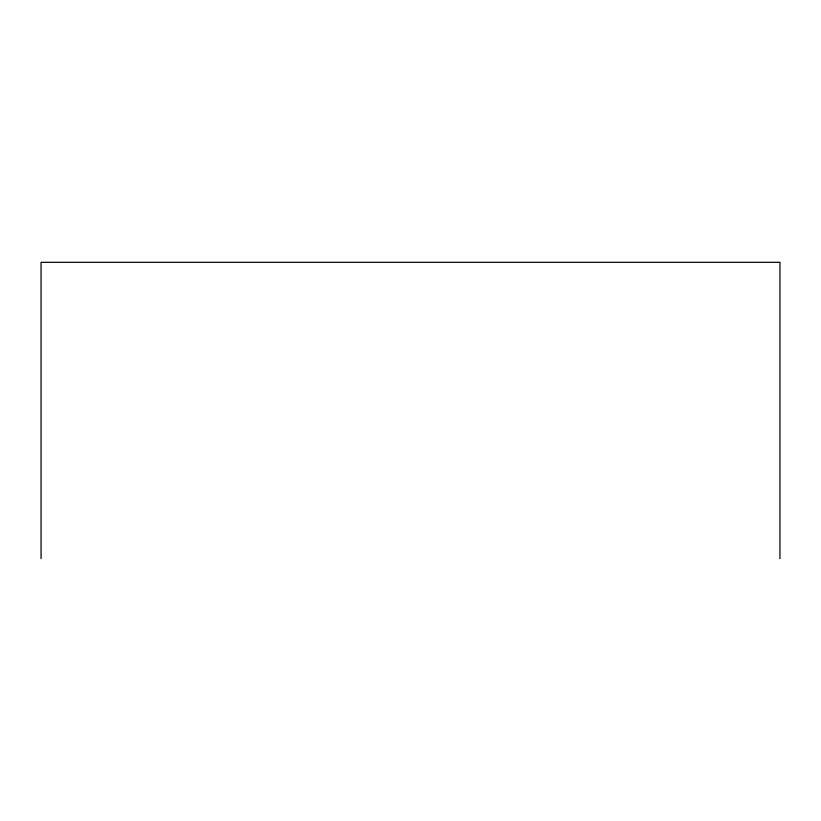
<?xml version="1.0" encoding="UTF-8"?>
<svg xmlns="http://www.w3.org/2000/svg" width="821" height="821" viewBox="0 0 821 821"><rect width="100%" height="100%" fill="white"/><g stroke="black" fill="none" stroke-linecap="round" stroke-linejoin="round"><path stroke-width="1.23" d="M779.95 558.68L779.95 262.32L41.05 262.32L41.05 558.68"/></g></svg>
